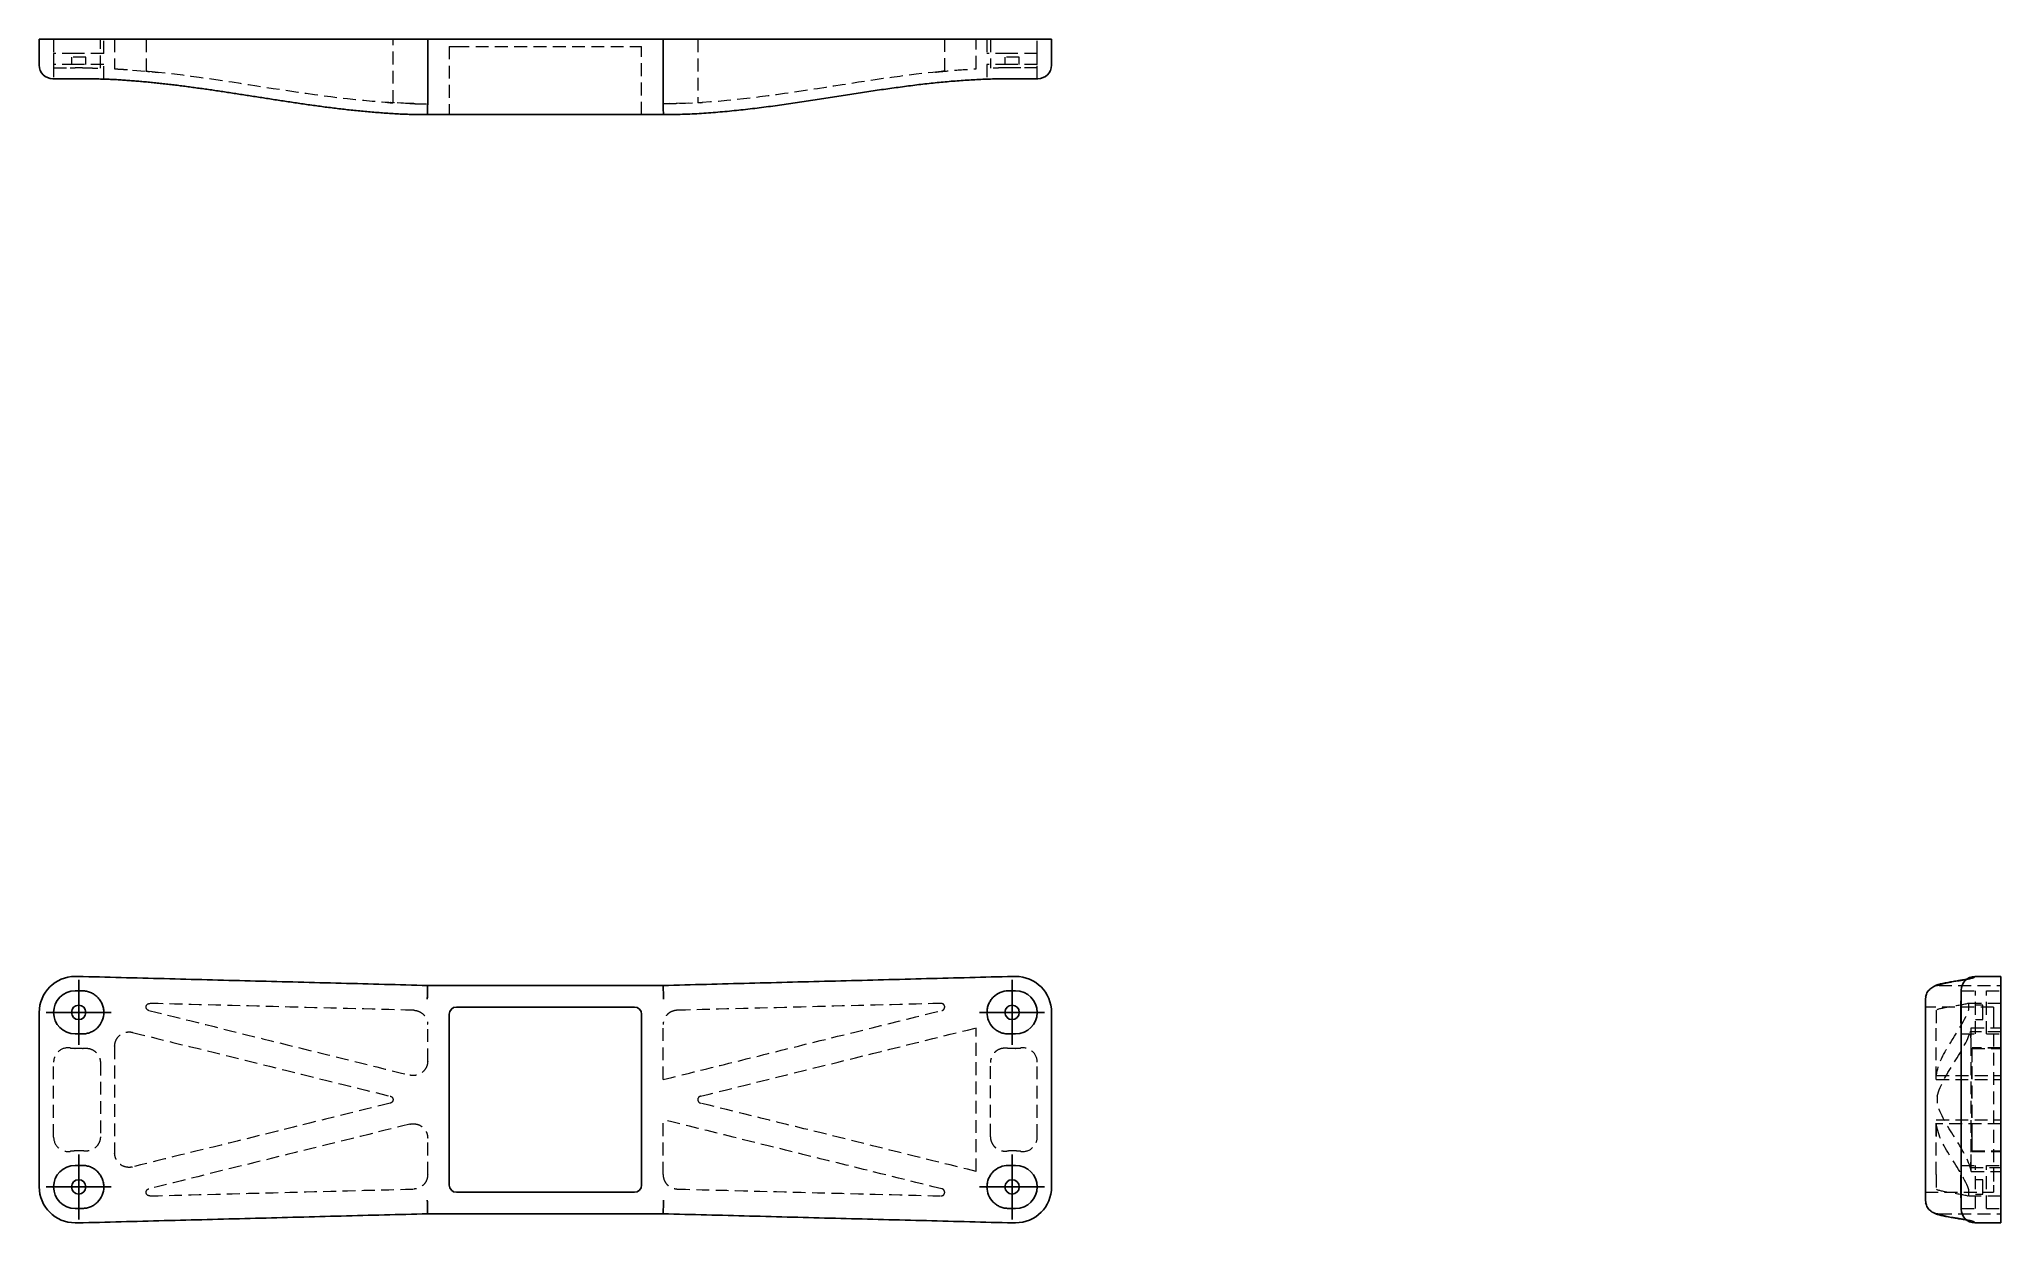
# Model space of a CAD drawing. Header units: millimetres. Extents: x 33 to 227, y 45 to 162.
import ezdxf

# ---------------------------------------------------------------- set-up
doc = ezdxf.new("R2010")
doc.units = ezdxf.units.MM
doc.linetypes.add('HIDDEN', pattern=[1.905, 1.27, -0.635])
doc.layers.add('10', color=7, linetype='Continuous')

# ---------------------------------------------------------------- blocks, each defined once
blk = doc.blocks.new('SW_CENTERMARKSYMBOL_0')
at = {"layer": '10', "color": 0}
for p, q in [((0, 2.5), (0, 3.21)), ((0, 0), (0, 2.5)), ((-2.5, 0), (-3.21, 0)), ((0, 0), (-2.5, 0)), ((0, 0), (0, -2.5)), ((0, 0), (2.5, 0)), ((2.5, 0), (3.21, 0)), ((0, -2.5), (0, -3.21))]:
    blk.add_line(p, q, dxfattribs=at)
blk = doc.blocks.new('SW_CENTERMARKSYMBOL_1')
at = {"layer": '10', "color": 0}
for p, q in [((0, 2.5), (0, 3.21)), ((0, 0), (0, 2.5)), ((-2.5, 0), (-3.21, 0)), ((0, 0), (-2.5, 0)), ((0, 0), (0, -2.5)), ((0, 0), (2.5, 0)), ((2.5, 0), (3.21, 0)), ((0, -2.5), (0, -3.21))]:
    blk.add_line(p, q, dxfattribs=at)
blk = doc.blocks.new('SW_CENTERMARKSYMBOL_2')
at = {"layer": '10', "color": 0}
for p, q in [((0, 2.5), (0, 3.21)), ((0, 0), (0, 2.5)), ((-2.5, 0), (-3.21, 0)), ((0, 0), (-2.5, 0)), ((0, 0), (0, -2.5)), ((0, 0), (2.5, 0)), ((2.5, 0), (3.21, 0)), ((0, -2.5), (0, -3.21))]:
    blk.add_line(p, q, dxfattribs=at)
blk = doc.blocks.new('SW_CENTERMARKSYMBOL_3')
at = {"layer": '10', "color": 0}
for p, q in [((0, 2.5), (0, 3.21)), ((0, 0), (0, 2.5)), ((-2.5, 0), (-3.21, 0)), ((0, 0), (-2.5, 0)), ((0, 0), (0, -2.5)), ((0, 0), (2.5, 0)), ((2.5, 0), (3.21, 0)), ((0, -2.5), (0, -3.21))]:
    blk.add_line(p, q, dxfattribs=at)

msp = doc.modelspace()

# ---------------------------------------------------------------- linework, layer by layer
at = {"color": 7, "linetype": 'Continuous', "lineweight": 25}
for p, q in [((36.55, 161.76), (33, 161.76)), ((33, 159.21), (33, 161.76)), ((37.26, 161.76), (36.55, 161.76)), ((37.35, 161.76), (37.26, 161.76)), ((71.37, 161.76), (37.35, 161.76)), ((71.37, 155.66), (71.37, 161.76)), ((71.37, 161.76), (94.63, 161.76)), ((94.63, 155.66), (94.63, 161.76)), ((94.63, 161.76), (128.65, 161.76)), ((128.74, 161.76), (128.65, 161.76)), ((128.74, 161.76), (129.45, 161.76)), ((133, 161.76), (129.45, 161.76)), ((133, 159.21), (133, 161.76)), ((36.55, 157.86), (34.35, 157.86)), ((37.26, 157.86), (36.55, 157.86)), ((128.74, 157.86), (128.68, 157.86)), ((129.45, 157.86), (128.74, 157.86)), ((131.65, 157.86), (129.45, 157.86)), ((94.63, 154.31), (71.37, 154.31)), ((36.55, 69.16), (37.26, 69.16)), ((71.37, 68.28), (94.63, 68.28)), ((128.74, 69.16), (129.45, 69.16)), ((224.21, 69.16), (226.76, 69.16)), ((226.76, 65.62), (226.76, 69.16)), ((37.26, 67.75), (36.55, 67.75)), ((74.21, 66.15), (91.79, 66.15)), ((129.45, 67.75), (128.74, 67.75)), ((219.36, 67.18), (219.31, 66.93)), ((219.31, 47.07), (219.31, 66.93)), ((222.86, 65.62), (222.86, 67.82)), ((33, 48.38), (33, 65.62)), ((73.5, 48.56), (73.5, 65.44)), ((92.5, 48.56), (92.5, 65.44)), ((133, 65.62), (133, 48.38)), ((222.86, 48.38), (222.86, 65.62)), ((226.76, 48.38), (226.76, 65.62)), ((37.26, 63.49), (36.55, 63.49)), ((128.74, 63.49), (129.45, 63.49)), ((36.55, 50.51), (37.26, 50.51)), ((129.45, 50.51), (128.74, 50.51)), ((74.21, 47.85), (91.79, 47.85)), ((219.31, 47.07), (219.36, 46.82)), ((222.86, 46.18), (222.86, 48.38)), ((226.76, 44.84), (226.76, 48.38)), ((37.26, 46.26), (36.55, 46.26)), ((37.26, 44.84), (36.55, 44.84)), ((94.63, 45.72), (71.37, 45.72)), ((129.45, 46.26), (128.74, 46.26)), ((129.45, 44.84), (128.74, 44.84)), ((224.21, 44.84), (226.76, 44.84))]:
    msp.add_line(p, q, dxfattribs=at)
at = {"color": 7, "linetype": 'HIDDEN', "lineweight": 18}
for p, q in [((34.42, 161.76), (34.42, 160.34)), ((39.04, 158.9), (39.04, 161.76)), ((39.38, 160.34), (39.38, 161.76)), ((40.45, 161.76), (40.45, 158.84)), ((43.56, 161.76), (43.56, 158.61)), ((67.95, 155.47), (67.95, 161.76)), ((73.5, 161.05), (73.5, 154.31)), ((73.5, 161.05), (74.21, 161.05)), ((74.21, 161.05), (91.79, 161.05)), ((91.79, 161.05), (92.5, 161.05)), ((92.5, 154.31), (92.5, 161.05)), ((98.05, 161.76), (98.05, 155.47)), ((122.44, 158.61), (122.44, 161.76)), ((125.55, 158.84), (125.55, 161.76)), ((126.62, 161.76), (126.62, 160.34)), ((126.96, 161.76), (126.96, 158.9)), ((131.58, 160.34), (131.58, 161.76)), ((36.55, 160.34), (34.42, 160.34)), ((34.42, 160.34), (34.42, 159.28)), ((36.55, 159.28), (34.42, 159.28)), ((34.42, 159.28), (34.42, 157.86)), ((34.42, 158.92), (36.04, 158.92)), ((36.04, 158.92), (36.55, 158.92)), ((37.61, 159.99), (36.19, 159.99)), ((36.19, 159.99), (36.19, 159.28)), ((37.26, 160.34), (36.55, 160.34)), ((37.26, 159.28), (36.55, 159.28)), ((37.26, 158.92), (36.55, 158.92)), ((39.38, 160.34), (37.26, 160.34)), ((39.38, 159.28), (37.26, 159.28)), ((37.61, 159.28), (37.61, 159.99)), ((39.38, 157.82), (39.38, 159.28)), ((128.74, 160.34), (126.62, 160.34)), ((128.74, 159.28), (126.62, 159.28)), ((126.62, 159.28), (126.62, 157.82)), ((129.81, 159.99), (128.39, 159.99)), ((128.39, 159.99), (128.39, 159.28)), ((129.45, 160.34), (128.74, 160.34)), ((129.45, 159.28), (128.74, 159.28)), ((129.45, 158.92), (128.74, 158.92)), ((131.58, 160.34), (129.45, 160.34)), ((131.58, 159.28), (129.45, 159.28)), ((129.96, 158.92), (129.45, 158.92)), ((129.81, 159.28), (129.81, 159.99)), ((131.58, 158.92), (129.96, 158.92)), ((131.58, 159.28), (131.58, 160.34)), ((131.58, 157.86), (131.58, 159.28)), ((42.21, 158.72), (44.78, 158.48)), ((43.56, 158.61), (43.56, 158.61)), ((44.74, 158.48), (43.83, 158.58)), ((122.17, 158.58), (121.6, 158.52)), ((66.92, 155.56), (67.68, 155.49)), ((69.61, 155.41), (67.67, 155.52)), ((69.61, 155.41), (70.04, 155.39)), ((71.37, 155.38), (71.37, 155.66)), ((94.63, 155.66), (94.63, 155.38)), ((97.18, 155.45), (94.63, 155.38)), ((98.32, 155.49), (98.53, 155.51)), ((220.66, 68.28), (220.15, 68.18)), ((220.66, 68.28), (226.76, 68.28)), ((219.39, 67.31), (219.31, 66.93)), ((226.05, 66.15), (219.31, 66.15)), ((219.38, 67.3), (219.36, 67.18)), ((222.86, 67.75), (224.28, 67.75)), ((226.76, 66.51), (223.57, 66.51)), ((224.28, 63.49), (224.28, 67.75)), ((224.99, 66.33), (224.28, 66.33)), ((224.99, 65.62), (224.99, 66.33)), ((225.34, 67.75), (226.76, 67.75)), ((225.34, 63.49), (225.34, 67.75)), ((226.05, 66.15), (226.05, 65.44)), ((71.37, 60.8), (71.37, 64.41)), ((94.63, 58.99), (94.63, 64.41)), ((125.55, 49.91), (125.55, 64.09)), ((220.38, 58.99), (220.38, 64.41)), ((223.84, 49.91), (223.84, 64.09)), ((223.84, 64.09), (226.76, 64.09)), ((224.28, 64.91), (224.99, 64.91)), ((224.99, 64.91), (224.99, 65.62)), ((226.05, 65.44), (226.05, 48.56)), ((37.26, 62.07), (36.55, 62.07)), ((40.45, 62.28), (40.45, 51.73)), ((129.45, 62.07), (128.74, 62.07)), ((222.86, 63.49), (224.28, 63.49)), ((226.76, 63.69), (223.75, 63.69)), ((223.92, 60.7), (223.92, 62.12)), ((226.76, 62.12), (223.92, 62.12)), ((223.92, 62.08), (223.92, 62.07)), ((226.76, 62.08), (223.92, 62.08)), ((223.92, 62.07), (226.76, 62.07)), ((225.34, 63.49), (226.76, 63.49)), ((34.42, 53.3), (34.42, 60.7)), ((39.04, 60.67), (39.04, 53.33)), ((126.96, 53.33), (126.96, 60.67)), ((131.58, 53.3), (131.58, 60.7)), ((223.9, 53.33), (223.9, 60.67)), ((223.92, 53.3), (223.92, 60.7)), ((220.38, 58.99), (226.76, 58.99)), ((220.4, 59.38), (226.76, 59.38)), ((94.63, 49.59), (94.63, 55.01)), ((220.38, 55.01), (226.76, 55.01)), ((220.38, 49.59), (220.38, 55.01)), ((226.76, 54.62), (220.4, 54.62)), ((71.37, 49.59), (71.37, 53.2)), ((223.92, 51.88), (223.92, 53.3)), ((37.26, 51.93), (36.55, 51.93)), ((129.45, 51.93), (128.74, 51.93)), ((222.86, 50.51), (224.28, 50.51)), ((223.92, 51.93), (226.76, 51.93)), ((223.92, 51.93), (223.92, 51.92)), ((223.92, 51.93), (223.92, 51.92)), ((223.92, 51.92), (226.76, 51.92)), ((223.92, 51.88), (226.76, 51.88)), ((224.28, 46.26), (224.28, 50.51)), ((225.34, 50.51), (226.76, 50.51)), ((225.34, 46.26), (225.34, 50.51)), ((223.72, 50.35), (223.75, 50.32)), ((223.75, 50.31), (226.76, 50.31)), ((223.84, 49.91), (226.76, 49.91)), ((224.99, 49.09), (224.28, 49.09)), ((224.99, 48.38), (224.99, 49.09)), ((226.05, 48.56), (226.05, 47.85)), ((219.31, 47.85), (226.05, 47.85)), ((219.31, 47.07), (219.39, 46.68)), ((219.36, 46.82), (219.39, 46.7)), ((223.57, 47.49), (226.76, 47.49)), ((224.28, 47.67), (224.99, 47.67)), ((224.99, 47.67), (224.99, 48.38)), ((220.66, 45.72), (226.76, 45.72)), ((222.86, 46.26), (224.28, 46.26)), ((225.34, 46.26), (226.76, 46.26))]:
    msp.add_line(p, q, dxfattribs=at)
at = {"color": 7, "linetype": 'Continuous', "lineweight": 25}
for centre in [(36.9, 65.62), (129.1, 65.62), (36.9, 48.38), (129.1, 48.38)]:
    msp.add_circle(centre, 0.709, dxfattribs=at)
for centre, radius, start, end in [((34.35, 159.21), 1.35, 180, 270), ((131.65, 159.21), 1.35, 270, 0), ((36.55, 65.62), 3.55, 90, 180), ((129.45, 65.62), 3.55, 0, 90), ((224.21, 67.82), 1.35, 90, 180), ((36.55, 65.62), 2.13, 90, 270), ((74.21, 65.44), 0.709, 90, 180), ((91.79, 65.44), 0.709, 0, 90), ((129.45, 65.62), 2.13, 270, 90), ((36.55, 48.38), 2.13, 90, 270), ((129.45, 48.38), 2.13, 270, 90), ((74.21, 48.56), 0.709, 180, 270), ((91.79, 48.56), 0.709, 270, 0), ((36.55, 48.38), 3.55, 180, 270), ((129.45, 48.38), 3.55, 270, 0), ((224.21, 46.18), 1.35, 180, 270)]:
    msp.add_arc(centre, radius, start, end, dxfattribs=at)
at = {"color": 7, "linetype": 'HIDDEN', "lineweight": 18}
for centre, radius, start, end in [((35.84, 60.7), 1.42, 81.7868, 180), ((36.55, 65.62), 3.55, 261.7868, 270), ((129.45, 65.62), 3.55, 270, 278.2132), ((130.16, 60.7), 1.42, 0, 98.2132), ((35.84, 53.3), 1.42, 180, 278.2132), ((130.16, 53.3), 1.42, 261.7868, 0), ((36.55, 48.38), 3.55, 90, 98.2132), ((129.45, 48.38), 3.55, 81.7868, 90)]:
    msp.add_arc(centre, radius, start, end, dxfattribs=at)
for points in [[(37.26, 158.92), (37.34, 158.92), (37.43, 158.92), (37.51, 158.92)], [(128.74, 158.92), (128.66, 158.92), (128.57, 158.92), (128.49, 158.92)], [(37.26, 62.07), (37.34, 62.07), (37.43, 62.07), (37.51, 62.08)], [(128.74, 62.07), (128.66, 62.07), (128.57, 62.07), (128.49, 62.08)], [(220.4, 59.39), (220.4, 59.4), (220.4, 59.41), (220.41, 59.42)], [(37.51, 51.92), (37.43, 51.93), (37.34, 51.93), (37.26, 51.93)], [(128.49, 51.92), (128.57, 51.93), (128.66, 51.93), (128.74, 51.93)]]:
    msp.add_open_spline(points, degree=3, dxfattribs=at)
for points, knots in [([(37.51, 158.92), (37.61, 158.92), (37.71, 158.92), (37.9, 158.92), (38, 158.92), (38.18, 158.92), (38.27, 158.92), (38.43, 158.91), (38.51, 158.91), (38.72, 158.91), (38.84, 158.9), (38.96, 158.9), (38.99, 158.9), (39.03, 158.9), (39.04, 158.9), (39.04, 158.9)], [0, 0, 0, 0, 0.125, 0.125, 0.25, 0.25, 0.375, 0.375, 0.5, 0.5, 0.75, 0.75, 0.875, 0.875, 1, 1, 1, 1]), ([(128.49, 158.92), (128.39, 158.92), (128.29, 158.92), (128.1, 158.92), (128, 158.92), (127.82, 158.92), (127.73, 158.92), (127.57, 158.91), (127.49, 158.91), (127.28, 158.91), (127.16, 158.9), (127.04, 158.9), (127.01, 158.9), (126.97, 158.9), (126.96, 158.9), (126.96, 158.9)], [0, 0, 0, 0, 0.125, 0.125, 0.25, 0.25, 0.375, 0.375, 0.5, 0.5, 0.75, 0.75, 0.875, 0.875, 1, 1, 1, 1]), ([(40.45, 158.84), (40.45, 158.84), (40.47, 158.84), (40.51, 158.83), (40.55, 158.83), (40.69, 158.82), (40.83, 158.82), (41.08, 158.8), (41.18, 158.8), (41.37, 158.78), (41.47, 158.78), (41.68, 158.76), (41.79, 158.75), (42, 158.74), (42.11, 158.73), (42.21, 158.72)], [0, 0, 0, 0, 0.125, 0.125, 0.25, 0.25, 0.5, 0.5, 0.625, 0.625, 0.75, 0.75, 0.875, 0.875, 1, 1, 1, 1]), ([(43.56, 158.61), (43.56, 158.61), (43.6, 158.6), (43.73, 158.59), (43.83, 158.58), (43.92, 158.57)], [0, 0, 0, 0, 0.5, 0.5, 1, 1, 1, 1]), ([(69.99, 155.4), (65.61, 155.5), (61.26, 156.09), (52.6, 157.41), (48.28, 158.15), (43.92, 158.57)], [0, 0, 0, 0, 0.5, 0.5, 1, 1, 1, 1]), ([(122.08, 158.57), (117.72, 158.15), (113.4, 157.41), (104.74, 156.09), (100.4, 155.5), (96.01, 155.4)], [0, 0, 0, 0, 0.5, 0.5, 1, 1, 1, 1]), ([(121.53, 158.51), (122.02, 158.56), (123.35, 158.7), (124.69, 158.79), (125.55, 158.84)], [0, 0, 0, 0, 0.364295, 1, 1, 1, 1]), ([(122.44, 158.61), (122.44, 158.61), (122.45, 158.61), (122.42, 158.61), (122.36, 158.6), (122.27, 158.59), (122.17, 158.58), (122.1, 158.58), (122.08, 158.57)], [0, 0, 0, 0, 0.014451, 0.224341, 0.434255, 0.644729, 0.856091, 1, 1, 1, 1]), ([(128.68, 157.86), (128.46, 157.86), (128.01, 157.86), (127.39, 157.85), (126.91, 157.83), (126.65, 157.82), (126.63, 157.82), (126.62, 157.82)], [0, 0, 0, 0, 0.1979259, 0.4170683, 0.63631, 0.8556083, 1, 1, 1, 1]), ([(67.68, 155.49), (67.76, 155.49), (67.83, 155.49), (67.92, 155.48), (67.95, 155.48), (67.95, 155.48)], [0, 0, 0, 0, 0.5, 0.5, 1, 1, 1, 1]), ([(69.99, 155.4), (70.17, 155.39), (70.35, 155.39), (70.6, 155.38), (70.68, 155.38), (70.83, 155.38), (70.9, 155.38), (71.09, 155.38), (71.2, 155.38), (71.33, 155.38), (71.37, 155.38), (71.37, 155.38)], [0, 0, 0, 0, 0.25, 0.25, 0.375, 0.375, 0.5, 0.5, 0.75, 0.75, 1, 1, 1, 1]), ([(96.01, 155.4), (95.83, 155.39), (95.65, 155.39), (95.4, 155.38), (95.32, 155.38), (95.17, 155.38), (95.1, 155.38), (94.91, 155.38), (94.8, 155.38), (94.67, 155.38), (94.63, 155.38), (94.63, 155.38)], [0, 0, 0, 0, 0.25, 0.25, 0.375, 0.375, 0.5, 0.5, 0.75, 0.75, 1, 1, 1, 1]), ([(98.32, 155.49), (98.28, 155.49), (98.21, 155.49), (98.12, 155.48), (98.06, 155.48), (98.05, 155.48), (98.05, 155.48)], [0, 0, 0, 0, 0.254365, 0.508743, 0.762816, 1, 1, 1, 1]), ([(220.66, 68.28), (220.49, 68.27), (220.3, 68.26), (220.14, 68.17), (220.13, 68.16)], [0, 0, 0, 0, 0.929155, 1, 1, 1, 1]), ([(220.66, 68.28), (220.69, 68.31), (220.74, 68.38), (221.11, 68.48), (221.6, 68.58), (222.17, 68.67), (222.76, 68.77), (223.1, 68.83), (223.26, 68.86)], [0, 0, 0, 0, 0.169839, 0.339643, 0.50953, 0.679417, 0.849321, 1, 1, 1, 1]), ([(223.26, 68.86), (223.09, 68.83), (222.73, 68.76), (222.14, 68.67), (221.57, 68.57), (221.09, 68.47), (220.74, 68.37), (220.69, 68.31), (220.66, 68.28)], [0, 0, 0, 0, 0.1629577, 0.3328315, 0.499655, 0.6664795, 0.8332202, 1, 1, 1, 1]), ([(223.45, 68.9), (223.56, 68.92), (223.83, 68.98), (224.13, 69.06), (224.18, 69.13), (224.21, 69.16)], [0, 0, 0, 0, 0.260496, 0.630168, 1, 1, 1, 1]), ([(224.21, 69.16), (224.18, 69.13), (224.13, 69.06), (223.83, 68.97), (223.56, 68.92), (223.45, 68.9)], [0, 0, 0, 0, 0.377105, 0.754061, 1, 1, 1, 1]), ([(43.83, 65.81), (43.74, 65.83), (43.67, 65.88), (43.57, 66.03), (43.55, 66.12), (43.57, 66.29), (43.62, 66.37), (43.75, 66.48), (43.84, 66.51), (43.92, 66.51)], [0, 0, 0, 0, 0.25, 0.25, 0.5, 0.5, 0.75, 0.75, 1, 1, 1, 1]), ([(69.99, 65.83), (65.61, 65.94), (61.26, 66.06), (52.6, 66.28), (48.28, 66.39), (43.92, 66.51)], [0, 0, 0, 0, 0.5, 0.5, 1, 1, 1, 1]), ([(122.08, 66.51), (117.72, 66.39), (113.4, 66.28), (104.74, 66.06), (100.4, 65.94), (96.01, 65.83)], [0, 0, 0, 0, 0.5, 0.5, 1, 1, 1, 1]), ([(122.17, 65.81), (122.26, 65.83), (122.33, 65.88), (122.43, 66.03), (122.45, 66.12), (122.43, 66.29), (122.38, 66.37), (122.25, 66.48), (122.16, 66.51), (122.08, 66.51)], [0, 0, 0, 0, 0.25, 0.25, 0.5, 0.5, 0.75, 0.75, 1, 1, 1, 1]), ([(223.57, 66.51), (223.15, 66.39), (222.41, 66.28), (221.09, 66.06), (220.5, 65.94), (220.4, 65.83)], [0, 0, 0, 0, 0.5, 0.5, 1, 1, 1, 1]), ([(223.58, 65.81), (223.59, 65.83), (223.6, 65.88), (223.61, 66.03), (223.61, 66.12), (223.61, 66.29), (223.6, 66.37), (223.59, 66.48), (223.58, 66.51), (223.57, 66.51)], [0, 0, 0, 0, 0.25, 0.25, 0.5, 0.5, 0.75, 0.75, 1, 1, 1, 1]), ([(43.83, 65.81), (48.14, 64.74), (52.42, 63.68), (60.98, 61.56), (65.27, 60.5), (69.61, 59.42)], [0, 0, 0, 0, 0.5, 0.5, 1, 1, 1, 1]), ([(69.99, 65.83), (70.17, 65.82), (70.35, 65.78), (70.6, 65.67), (70.68, 65.63), (70.83, 65.53), (70.9, 65.47), (71.09, 65.27), (71.2, 65.12), (71.33, 64.78), (71.37, 64.6), (71.37, 64.41)], [0, 0, 0, 0, 0.25, 0.25, 0.375, 0.375, 0.5, 0.5, 0.75, 0.75, 1, 1, 1, 1]), ([(96.01, 65.83), (95.83, 65.82), (95.65, 65.78), (95.4, 65.67), (95.32, 65.63), (95.17, 65.53), (95.1, 65.47), (94.91, 65.27), (94.8, 65.12), (94.67, 64.78), (94.63, 64.6), (94.63, 64.41)], [0, 0, 0, 0, 0.25, 0.25, 0.375, 0.375, 0.5, 0.5, 0.75, 0.75, 1, 1, 1, 1]), ([(94.63, 58.99), (96.94, 59.56), (99.25, 60.13), (103.85, 61.27), (106.14, 61.84), (113, 63.54), (117.57, 64.67), (122.17, 65.81)], [0, 0, 0, 0, 0.25, 0.25, 0.5, 0.5, 1, 1, 1, 1]), ([(98.32, 57.34), (102.89, 58.48), (107.41, 59.6), (116.45, 61.84), (120.98, 62.96), (125.55, 64.09)], [0, 0, 0, 0, 0.5, 0.5, 1, 1, 1, 1]), ([(220.4, 65.83), (220.39, 65.82), (220.39, 65.78), (220.38, 65.67), (220.38, 65.63), (220.38, 65.53), (220.38, 65.47), (220.38, 65.27), (220.38, 65.12), (220.38, 64.78), (220.38, 64.6), (220.38, 64.41)], [0, 0, 0, 0, 0.25, 0.25, 0.375, 0.375, 0.5, 0.5, 0.75, 0.75, 1, 1, 1, 1]), ([(220.38, 58.99), (220.38, 59.56), (220.52, 60.13), (220.99, 61.27), (221.31, 61.84), (222.34, 63.54), (223.14, 64.67), (223.58, 65.81)], [0, 0, 0, 0, 0.25, 0.25, 0.5, 0.5, 1, 1, 1, 1]), ([(220.49, 57.34), (220.77, 58.48), (221.49, 59.6), (222.9, 61.84), (223.6, 62.96), (223.84, 64.09)], [0, 0, 0, 0, 0.5, 0.5, 1, 1, 1, 1]), ([(37.51, 62.08), (37.61, 62.09), (37.71, 62.08), (37.9, 62.06), (38, 62.04), (38.18, 61.97), (38.27, 61.93), (38.43, 61.83), (38.51, 61.77), (38.72, 61.57), (38.84, 61.41), (38.96, 61.14), (38.99, 61.05), (39.03, 60.86), (39.04, 60.76), (39.04, 60.67)], [0, 0, 0, 0, 0.125, 0.125, 0.25, 0.25, 0.375, 0.375, 0.5, 0.5, 0.75, 0.75, 0.875, 0.875, 1, 1, 1, 1]), ([(40.45, 62.28), (40.45, 62.38), (40.47, 62.49), (40.51, 62.7), (40.55, 62.8), (40.69, 63.09), (40.83, 63.26), (41.08, 63.46), (41.18, 63.52), (41.37, 63.61), (41.47, 63.64), (41.68, 63.68), (41.79, 63.69), (42, 63.69), (42.11, 63.68), (42.21, 63.65)], [0, 0, 0, 0, 0.125, 0.125, 0.25, 0.25, 0.5, 0.5, 0.625, 0.625, 0.75, 0.75, 0.875, 0.875, 1, 1, 1, 1]), ([(42.21, 63.65), (46.48, 62.59), (50.71, 61.55), (59.17, 59.45), (63.4, 58.4), (67.68, 57.34)], [0, 0, 0, 0, 0.5, 0.5, 1, 1, 1, 1]), ([(128.49, 62.08), (128.39, 62.09), (128.29, 62.08), (128.1, 62.06), (128, 62.04), (127.82, 61.97), (127.73, 61.93), (127.57, 61.83), (127.49, 61.77), (127.28, 61.57), (127.16, 61.41), (127.04, 61.14), (127.01, 61.05), (126.97, 60.86), (126.96, 60.76), (126.96, 60.67)], [0, 0, 0, 0, 0.125, 0.125, 0.25, 0.25, 0.375, 0.375, 0.5, 0.5, 0.75, 0.75, 0.875, 0.875, 1, 1, 1, 1]), ([(223.75, 63.68), (223.74, 63.68), (223.74, 63.69), (223.73, 63.67), (223.72, 63.65)], [0, 0, 0, 0, 0.4688585, 1, 1, 1, 1]), ([(223.84, 62.28), (223.84, 62.6), (223.83, 62.91), (223.81, 63.29), (223.81, 63.39), (223.79, 63.56), (223.78, 63.62), (223.77, 63.66)], [0, 0, 0, 0, 0.5, 0.5, 0.75, 0.75, 1, 1, 1, 1]), ([(223.92, 62.04), (223.92, 61.99), (223.92, 61.93), (223.91, 61.76), (223.91, 61.65), (223.9, 61.28), (223.9, 60.98), (223.9, 60.67)], [0, 0, 0, 0, 0.25, 0.25, 0.5, 0.5, 1, 1, 1, 1]), ([(71.37, 60.8), (71.37, 60.69), (71.36, 60.59), (71.31, 60.38), (71.27, 60.28), (71.13, 59.99), (70.99, 59.82), (70.74, 59.62), (70.65, 59.56), (70.45, 59.47), (70.35, 59.44), (70.14, 59.39), (70.04, 59.38), (69.82, 59.38), (69.71, 59.4), (69.61, 59.42)], [0, 0, 0, 0, 0.125, 0.125, 0.25, 0.25, 0.5, 0.5, 0.625, 0.625, 0.75, 0.75, 0.875, 0.875, 1, 1, 1, 1]), ([(67.68, 56.66), (63.4, 55.6), (59.17, 54.55), (50.71, 52.45), (46.48, 51.41), (42.21, 50.35)], [0, 0, 0, 0, 0.5, 0.5, 1, 1, 1, 1]), ([(67.68, 57.34), (67.76, 57.33), (67.83, 57.28), (67.92, 57.16), (67.95, 57.08), (67.95, 56.92), (67.92, 56.84), (67.83, 56.72), (67.76, 56.68), (67.68, 56.66)], [0, 0, 0, 0, 0.25, 0.25, 0.5, 0.5, 0.75, 0.75, 1, 1, 1, 1]), ([(98.32, 57.34), (98.24, 57.33), (98.17, 57.28), (98.08, 57.16), (98.05, 57.08), (98.05, 56.92), (98.08, 56.84), (98.17, 56.72), (98.24, 56.68), (98.32, 56.66)], [0, 0, 0, 0, 0.25, 0.25, 0.5, 0.5, 0.75, 0.75, 1, 1, 1, 1]), ([(125.55, 49.91), (120.98, 51.04), (116.45, 52.17), (107.41, 54.41), (102.89, 55.52), (98.32, 56.66)], [0, 0, 0, 0, 0.5, 0.5, 1, 1, 1, 1]), ([(220.49, 57.34), (220.49, 57.33), (220.49, 57.28), (220.48, 57.16), (220.48, 57.08), (220.48, 56.92), (220.48, 56.84), (220.49, 56.72), (220.49, 56.68), (220.49, 56.66)], [0, 0, 0, 0, 0.25, 0.25, 0.5, 0.5, 0.75, 0.75, 1, 1, 1, 1]), ([(223.84, 49.91), (223.6, 51.04), (222.9, 52.17), (221.49, 54.41), (220.77, 55.52), (220.49, 56.66)], [0, 0, 0, 0, 0.5, 0.5, 1, 1, 1, 1]), ([(69.61, 54.58), (65.27, 53.5), (60.98, 52.44), (52.42, 50.32), (48.14, 49.26), (43.83, 48.19)], [0, 0, 0, 0, 0.5, 0.5, 1, 1, 1, 1]), ([(69.61, 54.58), (69.71, 54.6), (69.82, 54.62), (70.03, 54.62), (70.14, 54.61), (70.46, 54.54), (70.66, 54.45), (70.91, 54.25), (70.99, 54.18), (71.12, 54.01), (71.18, 53.92), (71.27, 53.72), (71.31, 53.62), (71.36, 53.42), (71.37, 53.31), (71.37, 53.2)], [0, 0, 0, 0, 0.125, 0.125, 0.25, 0.25, 0.5, 0.5, 0.625, 0.625, 0.75, 0.75, 0.875, 0.875, 1, 1, 1, 1]), ([(122.17, 48.19), (117.57, 49.33), (113, 50.46), (103.85, 52.73), (99.27, 53.86), (94.63, 55.01)], [0, 0, 0, 0, 0.5, 0.5, 1, 1, 1, 1]), ([(223.58, 48.19), (223.14, 49.33), (222.34, 50.46), (220.96, 52.73), (220.38, 53.86), (220.38, 55.01)], [0, 0, 0, 0, 0.5, 0.5, 1, 1, 1, 1]), ([(220.4, 54.6), (220.4, 54.61), (220.39, 54.63), (220.38, 54.5), (220.38, 54.24), (220.38, 53.85), (220.38, 53.48), (220.38, 53.26), (220.38, 53.2)], [0, 0, 0, 0, 0.06004, 0.274842, 0.489564, 0.704256, 0.91897, 1, 1, 1, 1]), ([(39.04, 53.33), (39.04, 53.24), (39.03, 53.14), (38.99, 52.95), (38.96, 52.86), (38.88, 52.68), (38.83, 52.59), (38.72, 52.44), (38.65, 52.36), (38.44, 52.16), (38.27, 52.06), (38, 51.96), (37.9, 51.94), (37.71, 51.92), (37.61, 51.91), (37.51, 51.92)], [0, 0, 0, 0, 0.125, 0.125, 0.25, 0.25, 0.375, 0.375, 0.5, 0.5, 0.75, 0.75, 0.875, 0.875, 1, 1, 1, 1]), ([(126.96, 53.33), (126.96, 53.24), (126.97, 53.14), (127.01, 52.95), (127.04, 52.86), (127.12, 52.68), (127.17, 52.59), (127.28, 52.44), (127.35, 52.36), (127.56, 52.16), (127.73, 52.06), (128, 51.96), (128.1, 51.94), (128.29, 51.92), (128.39, 51.91), (128.49, 51.92)], [0, 0, 0, 0, 0.125, 0.125, 0.25, 0.25, 0.375, 0.375, 0.5, 0.5, 0.75, 0.75, 0.875, 0.875, 1, 1, 1, 1]), ([(223.9, 53.33), (223.9, 53.01), (223.9, 52.7), (223.91, 52.2), (223.92, 52.02), (223.92, 51.95)], [0, 0, 0, 0, 0.5, 0.5, 1, 1, 1, 1]), ([(42.21, 50.35), (42.11, 50.32), (42, 50.31), (41.79, 50.31), (41.68, 50.32), (41.37, 50.38), (41.17, 50.48), (40.92, 50.67), (40.84, 50.75), (40.7, 50.92), (40.65, 51.01), (40.55, 51.2), (40.52, 51.3), (40.47, 51.51), (40.45, 51.62), (40.45, 51.73)], [0, 0, 0, 0, 0.125, 0.125, 0.25, 0.25, 0.5, 0.5, 0.625, 0.625, 0.75, 0.75, 0.875, 0.875, 1, 1, 1, 1]), ([(223.76, 50.31), (223.77, 50.33), (223.78, 50.38), (223.8, 50.54), (223.81, 50.64), (223.83, 51.03), (223.84, 51.37), (223.84, 51.73)], [0, 0, 0, 0, 0.25, 0.25, 0.5, 0.5, 1, 1, 1, 1]), ([(71.37, 49.59), (71.37, 49.4), (71.33, 49.22), (71.23, 48.97), (71.19, 48.89), (71.09, 48.74), (71.03, 48.66), (70.84, 48.47), (70.69, 48.36), (70.35, 48.22), (70.17, 48.18), (69.99, 48.17)], [0, 0, 0, 0, 0.25, 0.25, 0.375, 0.375, 0.5, 0.5, 0.75, 0.75, 1, 1, 1, 1]), ([(94.63, 49.59), (94.63, 49.4), (94.67, 49.22), (94.77, 48.97), (94.81, 48.89), (94.91, 48.74), (94.97, 48.66), (95.16, 48.47), (95.31, 48.36), (95.65, 48.22), (95.83, 48.18), (96.01, 48.17)], [0, 0, 0, 0, 0.25, 0.25, 0.375, 0.375, 0.5, 0.5, 0.75, 0.75, 1, 1, 1, 1]), ([(220.38, 49.59), (220.38, 49.4), (220.38, 49.22), (220.38, 48.97), (220.38, 48.89), (220.38, 48.74), (220.38, 48.66), (220.38, 48.47), (220.38, 48.36), (220.39, 48.22), (220.39, 48.18), (220.4, 48.17)], [0, 0, 0, 0, 0.25, 0.25, 0.375, 0.375, 0.5, 0.5, 0.75, 0.75, 1, 1, 1, 1]), ([(43.92, 47.49), (43.84, 47.49), (43.75, 47.52), (43.62, 47.63), (43.57, 47.71), (43.55, 47.88), (43.57, 47.98), (43.67, 48.12), (43.74, 48.17), (43.83, 48.19)], [0, 0, 0, 0, 0.25, 0.25, 0.5, 0.5, 0.75, 0.75, 1, 1, 1, 1]), ([(43.92, 47.49), (48.28, 47.61), (52.6, 47.72), (61.26, 47.94), (65.6, 48.06), (69.99, 48.17)], [0, 0, 0, 0, 0.5, 0.5, 1, 1, 1, 1]), ([(96.01, 48.17), (100.39, 48.06), (104.74, 47.94), (113.4, 47.72), (117.72, 47.61), (122.08, 47.49)], [0, 0, 0, 0, 0.5, 0.5, 1, 1, 1, 1]), ([(122.08, 47.49), (122.16, 47.49), (122.25, 47.52), (122.38, 47.63), (122.43, 47.71), (122.45, 47.89), (122.43, 47.98), (122.33, 48.12), (122.26, 48.17), (122.17, 48.19)], [0, 0, 0, 0, 0.25, 0.25, 0.5, 0.5, 0.75, 0.75, 1, 1, 1, 1]), ([(220.4, 48.17), (220.5, 48.06), (221.09, 47.94), (222.41, 47.72), (223.15, 47.61), (223.57, 47.49)], [0, 0, 0, 0, 0.5, 0.5, 1, 1, 1, 1]), ([(223.57, 47.49), (223.58, 47.49), (223.59, 47.52), (223.6, 47.63), (223.61, 47.71), (223.61, 47.89), (223.61, 47.98), (223.6, 48.12), (223.59, 48.17), (223.58, 48.19)], [0, 0, 0, 0, 0.25, 0.25, 0.5, 0.5, 0.75, 0.75, 1, 1, 1, 1]), ([(219.76, 46.09), (219.88, 45.99), (220.14, 45.77), (220.48, 45.74), (220.66, 45.72)], [0, 0, 0, 0, 0.471928, 1, 1, 1, 1]), ([(219.93, 45.94), (220.01, 45.9), (220.23, 45.77), (220.49, 45.74), (220.66, 45.72)], [0, 0, 0, 0, 0.346187, 1, 1, 1, 1]), ([(223.21, 45.15), (223.05, 45.18), (222.71, 45.24), (222.14, 45.33), (221.57, 45.43), (221.09, 45.53), (220.74, 45.63), (220.69, 45.69), (220.66, 45.72)], [0, 0, 0, 0, 0.149963, 0.322474, 0.491887, 0.661302, 0.830631, 1, 1, 1, 1]), ([(224.21, 44.84), (224.18, 44.87), (224.13, 44.94), (223.83, 45.03), (223.56, 45.08), (223.45, 45.1)], [0, 0, 0, 0, 0.377105, 0.754061, 1, 1, 1, 1])]:
    msp.add_open_spline(points, degree=3, knots=knots, dxfattribs=at)
at = {"color": 7, "linetype": 'Continuous', "lineweight": 25}
for points in [[(37.31, 157.86), (37.29, 157.86), (37.27, 157.86), (37.26, 157.86)], [(128.74, 157.86), (128.73, 157.86), (128.71, 157.86), (128.69, 157.86)], [(71.37, 154.31), (71.36, 154.31), (71.34, 154.31), (71.33, 154.31)], [(94.67, 154.31), (94.66, 154.31), (94.64, 154.31), (94.63, 154.31)], [(37.26, 69.16), (37.29, 69.16), (37.32, 69.16), (37.35, 69.16)], [(128.65, 69.16), (128.68, 69.16), (128.71, 69.16), (128.74, 69.16)], [(37.35, 44.84), (37.32, 44.84), (37.29, 44.84), (37.26, 44.84)], [(128.74, 44.84), (128.71, 44.84), (128.68, 44.84), (128.65, 44.84)]]:
    msp.add_open_spline(points, degree=3, dxfattribs=at)
for points, knots in [([(71.33, 154.31), (71.09, 154.32), (70.62, 154.32), (69.91, 154.33), (69.2, 154.35), (68.49, 154.38), (67.79, 154.42), (67.09, 154.47), (66.39, 154.52), (65.7, 154.58), (65.01, 154.64), (64.32, 154.71), (63.63, 154.78), (62.95, 154.86), (62.27, 154.94), (61.59, 155.02), (60.92, 155.11), (60.25, 155.2), (59.58, 155.29), (58.91, 155.39), (58.25, 155.49), (57.59, 155.59), (56.93, 155.68), (56.28, 155.79), (55.62, 155.89), (54.98, 155.99), (54.33, 156.09), (53.69, 156.19), (53.04, 156.29), (52.41, 156.39), (51.77, 156.49), (51.14, 156.58), (50.51, 156.68), (49.88, 156.77), (49.26, 156.86), (48.63, 156.94), (48.01, 157.03), (47.4, 157.11), (46.78, 157.19), (46.17, 157.26), (45.56, 157.34), (44.96, 157.4), (44.35, 157.47), (43.75, 157.53), (43.15, 157.58), (42.56, 157.63), (41.96, 157.68), (41.37, 157.72), (40.79, 157.76), (40.2, 157.79), (39.62, 157.81), (39.04, 157.83), (38.46, 157.85), (37.88, 157.86), (37.5, 157.86), (37.31, 157.86)], [0, 0, 0, 0, 0.020879, 0.041674, 0.062389, 0.083025, 0.103586, 0.124073, 0.144488, 0.164831, 0.185105, 0.205308, 0.225443, 0.245508, 0.265504, 0.28543, 0.305287, 0.325072, 0.344786, 0.364428, 0.383996, 0.403491, 0.42291, 0.442253, 0.461518, 0.480705, 0.499813, 0.518839, 0.537784, 0.556647, 0.575425, 0.594119, 0.612728, 0.63125, 0.649685, 0.668033, 0.686293, 0.704465, 0.722547, 0.740541, 0.758446, 0.776261, 0.793988, 0.811626, 0.829176, 0.846638, 0.864014, 0.881302, 0.898506, 0.915625, 0.932661, 0.949615, 0.966488, 0.983283, 1, 1, 1, 1]), ([(128.69, 157.86), (128.44, 157.86), (127.93, 157.86), (127.16, 157.84), (126.4, 157.81), (125.62, 157.78), (124.85, 157.73), (124.06, 157.68), (123.28, 157.62), (122.49, 157.55), (121.69, 157.47), (120.89, 157.39), (120.09, 157.3), (119.28, 157.2), (118.46, 157.09), (117.65, 156.98), (116.82, 156.87), (115.99, 156.75), (115.16, 156.63), (114.32, 156.5), (113.48, 156.37), (112.63, 156.24), (111.78, 156.11), (110.93, 155.97), (110.07, 155.84), (109.2, 155.7), (108.33, 155.57), (107.45, 155.44), (106.57, 155.31), (105.69, 155.19), (104.8, 155.07), (103.9, 154.96), (103, 154.85), (102.09, 154.75), (101.18, 154.66), (100.27, 154.57), (99.35, 154.5), (98.42, 154.43), (97.49, 154.38), (96.55, 154.34), (95.61, 154.32), (94.98, 154.32), (94.67, 154.31)], [0, 0, 0, 0, 0.022167, 0.04447, 0.066914, 0.089502, 0.112236, 0.13512, 0.158155, 0.181343, 0.204686, 0.228184, 0.251838, 0.275649, 0.299616, 0.323739, 0.348016, 0.372447, 0.397031, 0.421765, 0.446648, 0.471678, 0.496852, 0.522168, 0.547623, 0.573216, 0.598942, 0.624801, 0.650788, 0.676904, 0.703144, 0.729508, 0.755995, 0.782603, 0.809333, 0.836185, 0.86316, 0.890261, 0.91749, 0.944852, 0.972353, 1, 1, 1, 1]), ([(71.37, 155.66), (71.37, 155.63), (71.37, 155.55), (71.37, 155.43), (71.37, 155.31), (71.37, 155.19), (71.36, 155.06), (71.36, 154.94), (71.36, 154.82), (71.36, 154.7), (71.35, 154.6), (71.35, 154.5), (71.35, 154.42), (71.34, 154.36), (71.34, 154.32), (71.33, 154.32), (71.33, 154.31)], [0, 0, 0, 0, 0.052419, 0.107763, 0.166033, 0.227226, 0.291344, 0.358387, 0.428356, 0.501247, 0.577063, 0.655805, 0.737468, 0.822055, 0.909567, 1, 1, 1, 1]), ([(94.63, 155.66), (94.63, 155.5), (94.63, 155.33), (94.64, 155), (94.64, 154.84), (94.65, 154.58), (94.65, 154.47), (94.66, 154.34), (94.66, 154.31), (94.67, 154.31)], [0, 0, 0, 0, 0.25, 0.25, 0.5, 0.5, 0.75, 0.75, 1, 1, 1, 1]), ([(37.35, 69.16), (40.2, 69.09), (43.05, 69.01), (48.72, 68.87), (51.54, 68.79), (57.18, 68.65), (60, 68.57), (65.67, 68.43), (68.51, 68.35), (71.37, 68.28)], [0, 0, 0, 0, 0.25, 0.25, 0.5, 0.5, 0.75, 0.75, 1, 1, 1, 1]), ([(71.37, 68.28), (71.37, 68.28), (71.37, 68.27), (71.37, 68.26), (71.37, 68.23), (71.37, 68.19), (71.36, 68.14), (71.36, 68.07), (71.36, 67.98), (71.36, 67.88), (71.35, 67.76), (71.35, 67.62), (71.35, 67.47), (71.34, 67.3), (71.34, 67.12), (71.33, 66.99), (71.33, 66.93)], [0, 0, 0, 0, 0.052419, 0.107763, 0.166033, 0.227226, 0.291344, 0.358387, 0.428356, 0.501247, 0.577063, 0.655805, 0.737468, 0.822055, 0.909567, 1, 1, 1, 1]), ([(94.63, 68.28), (97.49, 68.35), (100.33, 68.43), (106, 68.57), (108.82, 68.65), (114.46, 68.79), (117.28, 68.87), (122.95, 69.01), (125.8, 69.09), (128.65, 69.16)], [0, 0, 0, 0, 0.25, 0.25, 0.5, 0.5, 0.75, 0.75, 1, 1, 1, 1]), ([(94.63, 68.28), (94.63, 68.28), (94.63, 68.25), (94.64, 68.12), (94.64, 68.01), (94.65, 67.75), (94.65, 67.59), (94.66, 67.26), (94.66, 67.09), (94.67, 66.93)], [0, 0, 0, 0, 0.25, 0.25, 0.5, 0.5, 0.75, 0.75, 1, 1, 1, 1]), ([(223.32, 68.86), (223.32, 68.86), (223.34, 68.89), (223.23, 68.85), (223.07, 68.84), (222.73, 68.78), (222.29, 68.71), (221.94, 68.65), (221.67, 68.6), (221.4, 68.55), (221.15, 68.51), (220.9, 68.46), (220.57, 68.37), (220.22, 68.23), (219.84, 68), (219.49, 67.65), (219.39, 67.35), (219.34, 67.19)], [0, 0, 0, 0, 0.00438, 0.06961, 0.13374, 0.256244, 0.374738, 0.434736, 0.494686, 0.554589, 0.614447, 0.676472, 0.730614, 0.789867, 0.854429, 0.924463, 1, 1, 1, 1]), ([(223.26, 68.86), (223.28, 68.86), (223.35, 68.88), (223.41, 68.89), (223.45, 68.9)], [0, 0, 0, 0, 0.246866, 1, 1, 1, 1]), ([(223.45, 68.9), (223.4, 68.89), (223.34, 68.87), (223.27, 68.86), (223.26, 68.86)], [0, 0, 0, 0, 0.895328, 1, 1, 1, 1]), ([(37.26, 63.49), (37.4, 63.49), (37.53, 63.5), (37.81, 63.56), (37.94, 63.6), (38.2, 63.71), (38.32, 63.77), (38.55, 63.92), (38.66, 64.01), (38.96, 64.31), (39.11, 64.55), (39.33, 65.06), (39.38, 65.34), (39.38, 65.75), (39.37, 65.9), (39.32, 66.17), (39.27, 66.3), (39.17, 66.56), (39.1, 66.68), (38.95, 66.91), (38.86, 67.02), (38.66, 67.22), (38.55, 67.31), (38.32, 67.46), (38.2, 67.53), (37.94, 67.64), (37.81, 67.68), (37.54, 67.73), (37.4, 67.75), (37.26, 67.75)], [0, 0, 0, 0, 0.0625, 0.0625, 0.125, 0.125, 0.1875, 0.1875, 0.25, 0.25, 0.375, 0.375, 0.5, 0.5, 0.5625, 0.5625, 0.625, 0.625, 0.6875, 0.6875, 0.75, 0.75, 0.8125, 0.8125, 0.875, 0.875, 0.9375, 0.9375, 1, 1, 1, 1]), ([(128.74, 63.49), (128.6, 63.49), (128.47, 63.5), (128.19, 63.56), (128.06, 63.6), (127.8, 63.71), (127.68, 63.77), (127.45, 63.92), (127.34, 64.01), (127.04, 64.31), (126.89, 64.55), (126.67, 65.06), (126.62, 65.34), (126.62, 65.76), (126.63, 65.9), (126.68, 66.17), (126.73, 66.3), (126.83, 66.56), (126.9, 66.68), (127.05, 66.91), (127.14, 67.02), (127.44, 67.32), (127.67, 67.48), (128.18, 67.69), (128.46, 67.75), (128.74, 67.75)], [0, 0, 0, 0, 0.0625, 0.0625, 0.125, 0.125, 0.1875, 0.1875, 0.25, 0.25, 0.375, 0.375, 0.5, 0.5, 0.5625, 0.5625, 0.625, 0.625, 0.6875, 0.6875, 0.75, 0.75, 0.875, 0.875, 1, 1, 1, 1]), ([(222.86, 63.49), (222.86, 63.49), (222.86, 63.5), (222.86, 63.56), (222.86, 63.6), (222.85, 63.71), (222.85, 63.77), (222.85, 63.92), (222.84, 64.01), (222.84, 64.31), (222.83, 64.55), (222.82, 65.06), (222.82, 65.34), (222.82, 65.76), (222.82, 65.9), (222.82, 66.17), (222.83, 66.3), (222.83, 66.56), (222.83, 66.68), (222.84, 66.91), (222.84, 67.02), (222.85, 67.32), (222.85, 67.48), (222.86, 67.69), (222.86, 67.75), (222.86, 67.75)], [0, 0, 0, 0, 0.0625, 0.0625, 0.125, 0.125, 0.1875, 0.1875, 0.25, 0.25, 0.375, 0.375, 0.5, 0.5, 0.5625, 0.5625, 0.625, 0.625, 0.6875, 0.6875, 0.75, 0.75, 0.875, 0.875, 1, 1, 1, 1]), ([(37.26, 46.26), (37.4, 46.26), (37.53, 46.27), (37.81, 46.32), (37.94, 46.36), (38.2, 46.47), (38.32, 46.54), (38.55, 46.69), (38.66, 46.78), (38.96, 47.08), (39.11, 47.31), (39.33, 47.82), (39.38, 48.1), (39.38, 48.52), (39.37, 48.66), (39.32, 48.93), (39.27, 49.07), (39.17, 49.32), (39.1, 49.45), (38.95, 49.68), (38.86, 49.79), (38.66, 49.99), (38.55, 50.07), (38.32, 50.23), (38.2, 50.3), (37.94, 50.4), (37.81, 50.44), (37.54, 50.5), (37.4, 50.51), (37.26, 50.51)], [0, 0, 0, 0, 0.0625, 0.0625, 0.125, 0.125, 0.1875, 0.1875, 0.25, 0.25, 0.375, 0.375, 0.5, 0.5, 0.5625, 0.5625, 0.625, 0.625, 0.6875, 0.6875, 0.75, 0.75, 0.8125, 0.8125, 0.875, 0.875, 0.9375, 0.9375, 1, 1, 1, 1]), ([(128.74, 46.26), (128.6, 46.26), (128.47, 46.27), (128.19, 46.32), (128.06, 46.36), (127.8, 46.47), (127.68, 46.54), (127.45, 46.69), (127.34, 46.78), (127.04, 47.07), (126.89, 47.31), (126.67, 47.82), (126.62, 48.1), (126.62, 48.52), (126.63, 48.66), (126.68, 48.93), (126.73, 49.07), (126.83, 49.33), (126.9, 49.45), (127.05, 49.68), (127.14, 49.79), (127.44, 50.08), (127.67, 50.24), (128.18, 50.45), (128.46, 50.51), (128.74, 50.51)], [0, 0, 0, 0, 0.0625, 0.0625, 0.125, 0.125, 0.1875, 0.1875, 0.25, 0.25, 0.375, 0.375, 0.5, 0.5, 0.5625, 0.5625, 0.625, 0.625, 0.6875, 0.6875, 0.75, 0.75, 0.875, 0.875, 1, 1, 1, 1]), ([(222.86, 46.26), (222.86, 46.26), (222.86, 46.27), (222.86, 46.32), (222.86, 46.36), (222.85, 46.47), (222.85, 46.54), (222.85, 46.69), (222.84, 46.78), (222.84, 47.07), (222.83, 47.31), (222.82, 47.82), (222.82, 48.1), (222.82, 48.52), (222.82, 48.66), (222.82, 48.93), (222.83, 49.07), (222.83, 49.33), (222.83, 49.45), (222.84, 49.68), (222.84, 49.79), (222.85, 50.08), (222.85, 50.24), (222.86, 50.45), (222.86, 50.51), (222.86, 50.51)], [0, 0, 0, 0, 0.0625, 0.0625, 0.125, 0.125, 0.1875, 0.1875, 0.25, 0.25, 0.375, 0.375, 0.5, 0.5, 0.5625, 0.5625, 0.625, 0.625, 0.6875, 0.6875, 0.75, 0.75, 0.875, 0.875, 1, 1, 1, 1]), ([(71.33, 47.07), (71.33, 47.03), (71.34, 46.95), (71.34, 46.84), (71.34, 46.73), (71.34, 46.62), (71.35, 46.52), (71.35, 46.43), (71.35, 46.34), (71.35, 46.26), (71.36, 46.18), (71.36, 46.11), (71.36, 46.05), (71.36, 45.99), (71.36, 45.94), (71.36, 45.89), (71.36, 45.85), (71.37, 45.82), (71.37, 45.79), (71.37, 45.77), (71.37, 45.75), (71.37, 45.74), (71.37, 45.73), (71.37, 45.72), (71.37, 45.72), (71.37, 45.72)], [0, 0, 0, 0, 0.055502, 0.109912, 0.163229, 0.215452, 0.266582, 0.316618, 0.365563, 0.413414, 0.460171, 0.505835, 0.550406, 0.593883, 0.636269, 0.677561, 0.717759, 0.756864, 0.794877, 0.831795, 0.867622, 0.902357, 0.935998, 0.968545, 1, 1, 1, 1]), ([(94.67, 47.07), (94.66, 46.91), (94.66, 46.74), (94.65, 46.41), (94.65, 46.25), (94.64, 45.99), (94.64, 45.88), (94.63, 45.75), (94.63, 45.72), (94.63, 45.72)], [0, 0, 0, 0, 0.25, 0.25, 0.5, 0.5, 0.75, 0.75, 1, 1, 1, 1]), ([(219.34, 46.81), (219.39, 46.64), (219.5, 46.31), (219.83, 45.98), (220.15, 45.79), (220.41, 45.69), (220.64, 45.62), (220.99, 45.53), (221.45, 45.44), (221.9, 45.36), (222.25, 45.3), (222.51, 45.26), (222.76, 45.22), (222.99, 45.18), (223.2, 45.13), (223.22, 45.15), (223.23, 45.15)], [0, 0, 0, 0, 0.061757, 0.122323, 0.181787, 0.240512, 0.298531, 0.355573, 0.486243, 0.612393, 0.676263, 0.740126, 0.803978, 0.867814, 0.933566, 1, 1, 1, 1]), ([(71.37, 45.72), (68.51, 45.65), (65.67, 45.58), (60, 45.43), (57.18, 45.35), (51.54, 45.21), (48.72, 45.13), (43.05, 44.99), (40.2, 44.91), (37.35, 44.84)], [0, 0, 0, 0, 0.25, 0.25, 0.5, 0.5, 0.75, 0.75, 1, 1, 1, 1]), ([(128.65, 44.84), (125.8, 44.91), (122.95, 44.99), (117.28, 45.13), (114.46, 45.21), (108.82, 45.35), (106, 45.43), (100.33, 45.58), (97.49, 45.65), (94.63, 45.72)], [0, 0, 0, 0, 0.25, 0.25, 0.5, 0.5, 0.75, 0.75, 1, 1, 1, 1]), ([(223.45, 45.1), (223.4, 45.11), (223.33, 45.13), (223.24, 45.15), (223.21, 45.15)], [0, 0, 0, 0, 0.7270383, 1, 1, 1, 1])]:
    msp.add_open_spline(points, degree=3, knots=knots, dxfattribs=at)

# ---------------------------------------------------------------- block references
at = {"layer": '10'}
for name, p in [('SW_CENTERMARKSYMBOL_3', (36.9, 65.62)), ('SW_CENTERMARKSYMBOL_1', (129.1, 65.62)), ('SW_CENTERMARKSYMBOL_0', (36.9, 48.38)), ('SW_CENTERMARKSYMBOL_2', (129.1, 48.38))]:
    msp.add_blockref(name, p, dxfattribs=at)

doc.saveas('drawing.dxf')
